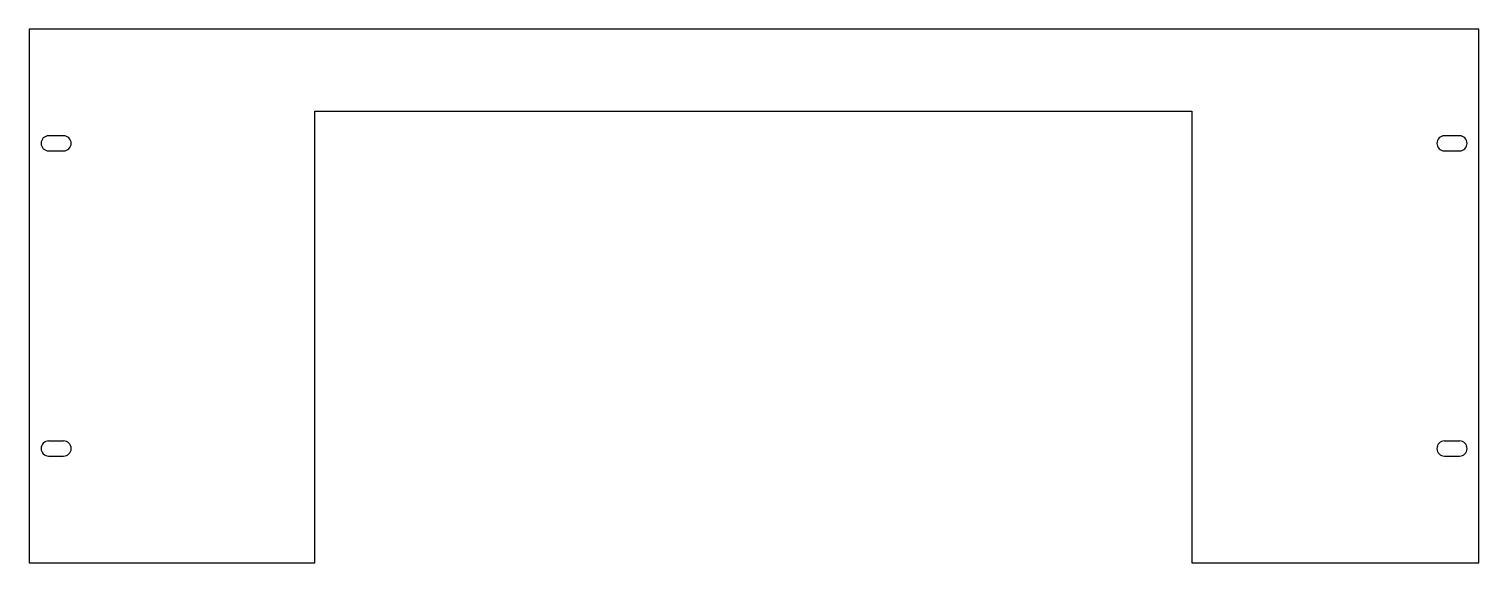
# Model space of a CAD drawing. Extents: x -93 to 390, y -245 to -67.
import ezdxf

# ---------------------------------------------------------------- set-up
doc = ezdxf.new("R2010")
doc.units = 0
doc.header["$MEASUREMENT"] = 0
doc.layers.add('LAYER_1', color=7, linetype='CONTINUOUS')

msp = doc.modelspace()

# ---------------------------------------------------------------- linework, layer by layer
at = {"layer": 'LAYER_1', "color": 7}
for points in [[(390.03, -244.91), (390.03, -67.07), (-93.03, -67.07), (-93.03, -244.91)], [(-93.03, -244.91), (2.22, -244.91), (2.22, -94.46), (294.36, -94.46), (294.36, -244.91), (390.03, -244.91)], [(-81.52, -102.67), (-86.51, -102.67)], [(383.51, -102.67), (378.52, -102.67)], [(-86.51, -107.66), (-81.52, -107.66)], [(378.52, -107.66), (383.51, -107.66)], [(-81.52, -204.31), (-86.51, -204.31)], [(383.51, -204.31), (378.52, -204.31)], [(-86.51, -209.31), (-81.52, -209.31)], [(378.52, -209.31), (383.51, -209.31)]]:
    msp.add_lwpolyline(points, dxfattribs=at)
for points in [[(-86.49, -102.63), (-87.88, -102.63), (-89.01, -103.75), (-89.01, -105.15), (-89.01, -106.54), (-87.88, -107.66), (-86.49, -107.66)], [(-81.5, -107.66), (-80.11, -107.66), (-78.98, -106.54), (-78.98, -105.15), (-78.98, -103.75), (-80.11, -102.63), (-81.5, -102.63)], [(378.54, -102.63), (377.15, -102.63), (376.02, -103.75), (376.02, -105.15), (376.02, -106.54), (377.15, -107.66), (378.54, -107.66)], [(383.53, -107.66), (384.93, -107.66), (386.05, -106.54), (386.05, -105.15), (386.05, -103.75), (384.93, -102.63), (383.53, -102.63)], [(-86.49, -204.27), (-87.88, -204.27), (-89.01, -205.4), (-89.01, -206.79), (-89.01, -208.18), (-87.88, -209.31), (-86.49, -209.31)], [(-81.5, -209.31), (-80.11, -209.31), (-78.98, -208.18), (-78.98, -206.79), (-78.98, -205.4), (-80.11, -204.27), (-81.5, -204.27)], [(378.54, -204.27), (377.15, -204.27), (376.02, -205.4), (376.02, -206.79), (376.02, -208.18), (377.15, -209.31), (378.54, -209.31)], [(383.53, -209.31), (384.93, -209.31), (386.05, -208.18), (386.05, -206.79), (386.05, -205.4), (384.93, -204.27), (383.53, -204.27)]]:
    msp.add_open_spline(points, degree=3, knots=[0, 0, 0, 0, 1, 1, 1, 2, 2, 2, 2], dxfattribs=at)

doc.saveas('drawing.dxf')
